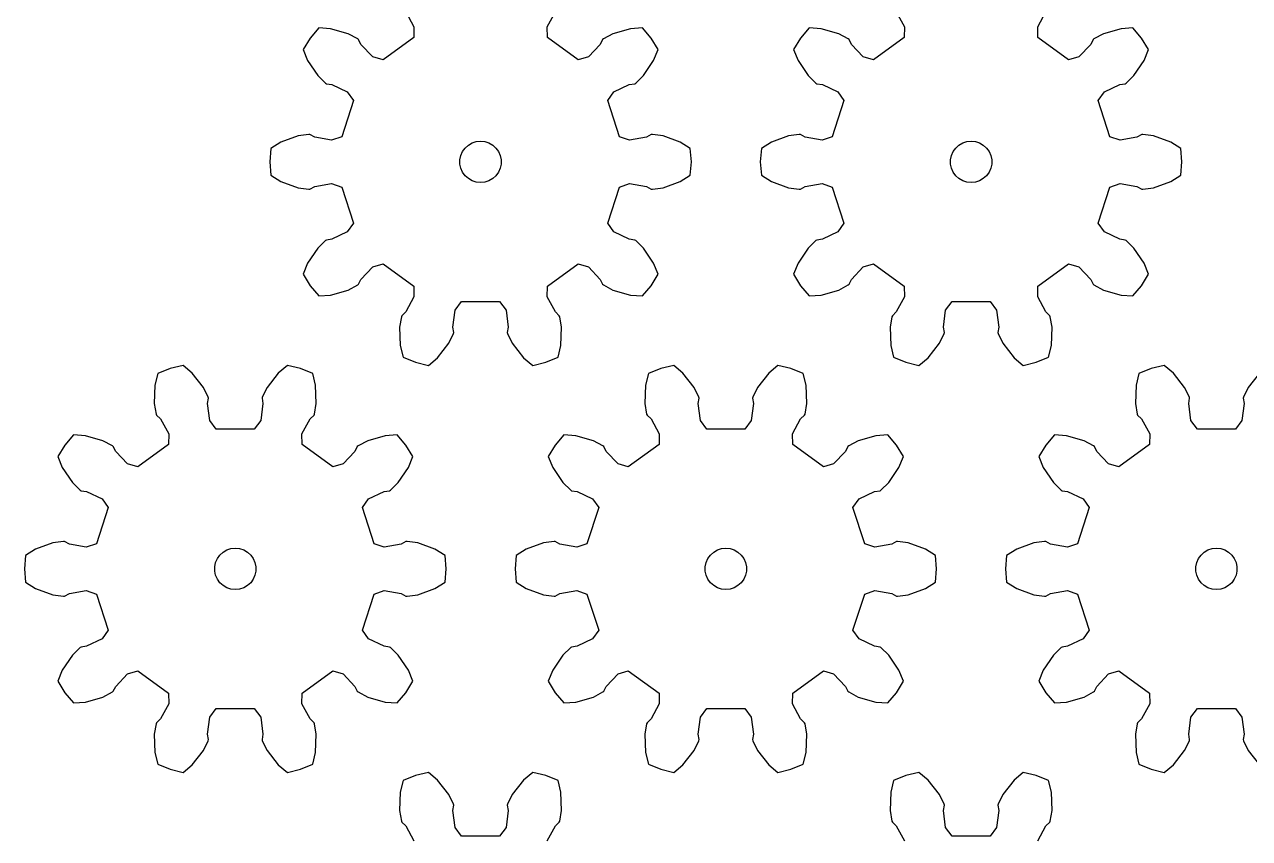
# Model space of a CAD drawing. Extents: x 0 to 208, y 0 to 236.
# Drawn here: x 0 to 88.8, y 113.3 to 172.3 of the extents above; entities that cross this region are included whole.
import ezdxf

# ---------------------------------------------------------------- set-up
doc = ezdxf.new("R2010")
doc.units = 0

msp = doc.modelspace()

# ---------------------------------------------------------------- linework, layer by layer
for p, q in [((27.634, 173.208), (28.23, 172.116)), ((37.885, 172.116), (38.481, 173.208)), ((63.192, 173.208), (63.788, 172.116)), ((73.443, 172.116), (74.039, 173.208)), ((21.326, 172.048), (20.697, 171.311)), ((22.188, 171.988), (21.326, 172.048)), ((23.462, 171.624), (22.188, 171.988)), ((24.152, 171.259), (23.462, 171.624)), ((28.23, 172.116), (28.213, 171.339)), ((37.903, 171.339), (37.885, 172.116)), ((42.653, 171.624), (41.964, 171.259)), ((43.927, 171.988), (42.653, 171.624)), ((44.789, 172.048), (43.927, 171.988)), ((45.419, 171.311), (44.789, 172.048)), ((56.884, 172.048), (56.255, 171.311)), ((57.746, 171.988), (56.884, 172.048)), ((59.02, 171.624), (57.746, 171.988)), ((59.709, 171.259), (59.02, 171.624)), ((63.788, 172.116), (63.771, 171.339)), ((73.46, 171.339), (73.443, 172.116)), ((78.211, 171.624), (77.522, 171.259)), ((79.485, 171.988), (78.211, 171.624)), ((80.347, 172.048), (79.485, 171.988)), ((80.976, 171.311), (80.347, 172.048)), ((20.697, 171.311), (20.191, 170.485)), ((24.213, 171.207), (24.152, 171.259)), ((24.388, 170.85), (24.213, 171.207)), ((25.242, 169.946), (24.388, 170.85)), ((28.213, 171.339), (25.987, 169.722)), ((40.128, 169.722), (37.903, 171.339)), ((41.728, 170.85), (40.873, 169.946)), ((41.902, 171.207), (41.728, 170.85)), ((41.964, 171.259), (41.902, 171.207)), ((45.925, 170.485), (45.419, 171.311)), ((56.255, 171.311), (55.748, 170.485)), ((59.771, 171.207), (59.709, 171.259)), ((59.946, 170.85), (59.771, 171.207)), ((60.8, 169.946), (59.946, 170.85)), ((63.771, 171.339), (61.545, 169.722)), ((75.686, 169.722), (73.46, 171.339)), ((77.285, 170.85), (76.431, 169.946)), ((77.46, 171.207), (77.285, 170.85)), ((77.522, 171.259), (77.46, 171.207)), ((81.483, 170.485), (80.976, 171.311)), ((20.191, 170.485), (20.514, 169.683)), ((20.514, 169.683), (21.253, 168.584)), ((25.987, 169.722), (25.242, 169.946)), ((40.873, 169.946), (40.128, 169.722)), ((44.862, 168.584), (45.602, 169.683)), ((45.602, 169.683), (45.925, 170.485)), ((55.748, 170.485), (56.071, 169.683)), ((56.071, 169.683), (56.811, 168.584)), ((61.545, 169.722), (60.8, 169.946)), ((76.431, 169.946), (75.686, 169.722)), ((80.42, 168.584), (81.16, 169.683)), ((81.16, 169.683), (81.483, 170.485)), ((21.253, 168.584), (21.814, 168.041)), ((21.814, 168.041), (21.882, 167.999)), ((21.882, 167.999), (22.276, 167.943)), ((22.276, 167.943), (23.4, 167.41)), ((42.716, 167.41), (43.839, 167.943)), ((43.839, 167.943), (44.233, 167.999)), ((44.233, 167.999), (44.301, 168.041)), ((44.301, 168.041), (44.862, 168.584)), ((56.811, 168.584), (57.372, 168.041)), ((57.372, 168.041), (57.44, 167.999)), ((57.44, 167.999), (57.834, 167.943)), ((57.834, 167.943), (58.958, 167.41)), ((78.273, 167.41), (79.397, 167.943)), ((79.397, 167.943), (79.791, 167.999)), ((79.791, 167.999), (79.859, 168.041)), ((79.859, 168.041), (80.42, 168.584)), ((23.4, 167.41), (23.843, 166.771)), ((42.272, 166.771), (42.716, 167.41)), ((58.958, 167.41), (59.401, 166.771)), ((77.83, 166.771), (78.273, 167.41)), ((23.843, 166.771), (22.993, 164.154)), ((43.123, 164.154), (42.272, 166.771)), ((59.401, 166.771), (58.551, 164.154)), ((78.68, 164.154), (77.83, 166.771)), ((20.605, 164.319), (19.832, 164.209)), ((20.685, 164.313), (20.605, 164.319)), ((21.036, 164.127), (20.685, 164.313)), ((45.431, 164.313), (45.079, 164.127)), ((45.511, 164.319), (45.431, 164.313)), ((46.284, 164.209), (45.511, 164.319)), ((56.162, 164.319), (55.389, 164.209)), ((56.242, 164.313), (56.162, 164.319)), ((56.594, 164.127), (56.242, 164.313)), ((80.989, 164.313), (80.637, 164.127)), ((81.069, 164.319), (80.989, 164.313)), ((81.842, 164.209), (81.069, 164.319)), ((18.587, 163.755), (17.855, 163.296)), ((19.832, 164.209), (18.587, 163.755)), ((22.259, 163.897), (21.036, 164.127)), ((22.993, 164.154), (22.259, 163.897)), ((31.943, 163.334), (32.176, 163.544)), ((32.176, 163.544), (32.448, 163.7)), ((32.448, 163.7), (32.746, 163.797)), ((32.746, 163.797), (33.058, 163.83)), ((33.058, 163.83), (33.37, 163.797)), ((33.37, 163.797), (33.668, 163.7)), ((33.668, 163.7), (33.939, 163.544)), ((33.939, 163.544), (34.172, 163.334)), ((43.857, 163.897), (43.123, 164.154)), ((45.079, 164.127), (43.857, 163.897)), ((47.528, 163.755), (46.284, 164.209)), ((48.261, 163.296), (47.528, 163.755)), ((54.145, 163.755), (53.413, 163.296)), ((55.389, 164.209), (54.145, 163.755)), ((57.816, 163.897), (56.594, 164.127)), ((58.551, 164.154), (57.816, 163.897)), ((67.501, 163.334), (67.734, 163.544)), ((67.734, 163.544), (68.005, 163.7)), ((68.005, 163.7), (68.304, 163.797)), ((68.304, 163.797), (68.615, 163.83)), ((68.615, 163.83), (68.927, 163.797)), ((68.927, 163.797), (69.226, 163.7)), ((69.226, 163.7), (69.497, 163.544)), ((69.497, 163.544), (69.73, 163.334)), ((79.415, 163.897), (78.68, 164.154)), ((80.637, 164.127), (79.415, 163.897)), ((83.086, 163.755), (81.842, 164.209)), ((83.818, 163.296), (83.086, 163.755)), ((17.855, 163.296), (17.779, 162.33)), ((31.566, 162.487), (31.631, 162.794)), ((31.631, 162.794), (31.759, 163.08)), ((31.759, 163.08), (31.943, 163.334)), ((34.172, 163.334), (34.357, 163.08)), ((34.357, 163.08), (34.484, 162.794)), ((34.484, 162.794), (34.55, 162.487)), ((48.337, 162.33), (48.261, 163.296)), ((53.413, 163.296), (53.337, 162.33)), ((67.124, 162.487), (67.189, 162.794)), ((67.189, 162.794), (67.316, 163.08)), ((67.316, 163.08), (67.501, 163.334)), ((69.73, 163.334), (69.915, 163.08)), ((69.915, 163.08), (70.042, 162.794)), ((70.042, 162.794), (70.107, 162.487)), ((83.894, 162.33), (83.818, 163.296)), ((17.779, 162.33), (17.855, 161.364)), ((31.566, 162.173), (31.566, 162.487)), ((31.631, 161.867), (31.566, 162.173)), ((31.759, 161.58), (31.631, 161.867)), ((34.484, 161.867), (34.357, 161.58)), ((34.55, 162.173), (34.484, 161.867)), ((34.55, 162.487), (34.55, 162.173)), ((48.261, 161.364), (48.337, 162.33)), ((53.337, 162.33), (53.413, 161.364)), ((67.124, 162.173), (67.124, 162.487)), ((67.189, 161.867), (67.124, 162.173)), ((67.316, 161.58), (67.189, 161.867)), ((70.042, 161.867), (69.915, 161.58)), ((70.107, 162.173), (70.042, 161.867)), ((70.107, 162.487), (70.107, 162.173)), ((83.818, 161.364), (83.894, 162.33)), ((17.855, 161.364), (18.587, 160.905)), ((18.587, 160.905), (19.832, 160.451)), ((21.036, 160.534), (22.259, 160.763)), ((22.259, 160.763), (22.993, 160.506)), ((31.943, 161.326), (31.759, 161.58)), ((32.176, 161.117), (31.943, 161.326)), ((32.448, 160.96), (32.176, 161.117)), ((32.746, 160.863), (32.448, 160.96)), ((33.058, 160.83), (32.746, 160.863)), ((33.37, 160.863), (33.058, 160.83)), ((33.668, 160.96), (33.37, 160.863)), ((33.939, 161.117), (33.668, 160.96)), ((34.172, 161.326), (33.939, 161.117)), ((34.357, 161.58), (34.172, 161.326)), ((43.123, 160.506), (43.857, 160.763)), ((43.857, 160.763), (45.079, 160.534)), ((46.284, 160.451), (47.528, 160.905)), ((47.528, 160.905), (48.261, 161.364)), ((53.413, 161.364), (54.145, 160.905)), ((54.145, 160.905), (55.389, 160.451)), ((56.594, 160.534), (57.816, 160.763)), ((57.816, 160.763), (58.551, 160.506)), ((67.501, 161.326), (67.316, 161.58)), ((67.734, 161.117), (67.501, 161.326)), ((68.005, 160.96), (67.734, 161.117)), ((68.304, 160.863), (68.005, 160.96)), ((68.615, 160.83), (68.304, 160.863)), ((68.927, 160.863), (68.615, 160.83)), ((69.226, 160.96), (68.927, 160.863)), ((69.497, 161.117), (69.226, 160.96)), ((69.73, 161.326), (69.497, 161.117)), ((69.915, 161.58), (69.73, 161.326)), ((78.68, 160.506), (79.415, 160.763)), ((79.415, 160.763), (80.637, 160.534)), ((81.842, 160.451), (83.086, 160.905)), ((83.086, 160.905), (83.818, 161.364)), ((19.832, 160.451), (20.605, 160.342)), ((20.605, 160.342), (20.685, 160.347)), ((20.685, 160.347), (21.036, 160.534)), ((22.993, 160.506), (23.843, 157.89)), ((42.272, 157.89), (43.123, 160.506)), ((45.079, 160.534), (45.431, 160.347)), ((45.431, 160.347), (45.511, 160.342)), ((45.511, 160.342), (46.284, 160.451)), ((55.389, 160.451), (56.162, 160.342)), ((56.162, 160.342), (56.242, 160.347)), ((56.242, 160.347), (56.594, 160.534)), ((58.551, 160.506), (59.401, 157.89)), ((77.83, 157.89), (78.68, 160.506)), ((80.637, 160.534), (80.989, 160.347)), ((80.989, 160.347), (81.069, 160.342)), ((81.069, 160.342), (81.842, 160.451)), ((23.4, 157.25), (22.276, 156.717)), ((23.843, 157.89), (23.4, 157.25)), ((42.716, 157.25), (42.272, 157.89)), ((43.839, 156.717), (42.716, 157.25)), ((58.958, 157.25), (57.834, 156.717)), ((59.401, 157.89), (58.958, 157.25)), ((78.273, 157.25), (77.83, 157.89)), ((79.397, 156.717), (78.273, 157.25)), ((21.814, 156.619), (21.253, 156.076)), ((21.882, 156.662), (21.814, 156.619)), ((22.276, 156.717), (21.882, 156.662)), ((44.233, 156.662), (43.839, 156.717)), ((44.301, 156.619), (44.233, 156.662)), ((44.862, 156.076), (44.301, 156.619)), ((57.372, 156.619), (56.811, 156.076)), ((57.44, 156.662), (57.372, 156.619)), ((57.834, 156.717), (57.44, 156.662)), ((79.791, 156.662), (79.397, 156.717)), ((79.859, 156.619), (79.791, 156.662)), ((80.42, 156.076), (79.859, 156.619)), ((21.253, 156.076), (20.514, 154.977)), ((45.602, 154.977), (44.862, 156.076)), ((56.811, 156.076), (56.071, 154.977)), ((81.16, 154.977), (80.42, 156.076)), ((20.514, 154.977), (20.191, 154.176)), ((24.388, 153.811), (25.242, 154.715)), ((25.242, 154.715), (25.987, 154.939)), ((25.987, 154.939), (28.213, 153.321)), ((37.903, 153.321), (40.128, 154.939)), ((40.128, 154.939), (40.873, 154.715)), ((40.873, 154.715), (41.728, 153.811)), ((45.925, 154.176), (45.602, 154.977)), ((56.071, 154.977), (55.748, 154.176)), ((59.946, 153.811), (60.8, 154.715)), ((60.8, 154.715), (61.545, 154.939)), ((61.545, 154.939), (63.771, 153.321)), ((73.46, 153.321), (75.686, 154.939)), ((75.686, 154.939), (76.431, 154.715)), ((76.431, 154.715), (77.285, 153.811)), ((81.483, 154.176), (81.16, 154.977)), ((20.191, 154.176), (20.697, 153.349)), ((24.213, 153.453), (24.388, 153.811)), ((41.728, 153.811), (41.902, 153.453)), ((45.419, 153.349), (45.925, 154.176)), ((55.748, 154.176), (56.255, 153.349)), ((59.771, 153.453), (59.946, 153.811)), ((77.285, 153.811), (77.46, 153.453)), ((80.976, 153.349), (81.483, 154.176)), ((20.697, 153.349), (21.326, 152.613)), ((22.188, 152.672), (23.462, 153.036)), ((23.462, 153.036), (24.152, 153.402)), ((24.152, 153.402), (24.213, 153.453)), ((28.213, 153.321), (28.23, 152.544)), ((37.885, 152.544), (37.903, 153.321)), ((41.902, 153.453), (41.964, 153.402)), ((41.964, 153.402), (42.653, 153.036)), ((42.653, 153.036), (43.927, 152.672)), ((44.789, 152.613), (45.419, 153.349)), ((56.255, 153.349), (56.884, 152.613)), ((57.746, 152.672), (59.02, 153.036)), ((59.02, 153.036), (59.709, 153.402)), ((59.709, 153.402), (59.771, 153.453)), ((63.771, 153.321), (63.788, 152.544)), ((73.443, 152.544), (73.46, 153.321)), ((77.46, 153.453), (77.522, 153.402)), ((77.522, 153.402), (78.211, 153.036)), ((78.211, 153.036), (79.485, 152.672)), ((80.347, 152.613), (80.976, 153.349)), ((21.326, 152.613), (22.188, 152.672)), ((28.23, 152.544), (27.634, 151.452)), ((31.211, 151.575), (31.682, 152.194)), ((31.682, 152.194), (34.433, 152.194)), ((34.433, 152.194), (34.904, 151.575)), ((38.481, 151.452), (37.885, 152.544)), ((43.927, 152.672), (44.789, 152.613)), ((56.884, 152.613), (57.746, 152.672)), ((63.788, 152.544), (63.192, 151.452)), ((66.769, 151.575), (67.24, 152.194)), ((67.24, 152.194), (69.991, 152.194)), ((69.991, 152.194), (70.462, 151.575)), ((74.039, 151.452), (73.443, 152.544)), ((79.485, 152.672), (80.347, 152.613)), ((27.318, 151.101), (27.184, 150.332)), ((27.348, 151.175), (27.318, 151.101)), ((27.634, 151.452), (27.348, 151.175)), ((31.051, 150.342), (31.211, 151.575)), ((34.904, 151.575), (35.064, 150.342)), ((38.767, 151.175), (38.481, 151.452)), ((38.797, 151.101), (38.767, 151.175)), ((38.932, 150.332), (38.797, 151.101)), ((62.876, 151.101), (62.741, 150.332)), ((62.906, 151.175), (62.876, 151.101)), ((63.192, 151.452), (62.906, 151.175)), ((66.609, 150.342), (66.769, 151.575)), ((70.462, 151.575), (70.622, 150.342)), ((74.325, 151.175), (74.039, 151.452)), ((74.355, 151.101), (74.325, 151.175)), ((74.49, 150.332), (74.355, 151.101)), ((27.184, 150.332), (27.231, 149.008)), ((31.12, 149.95), (31.051, 150.342)), ((35.064, 150.342), (34.995, 149.95)), ((38.884, 149.008), (38.932, 150.332)), ((62.741, 150.332), (62.789, 149.008)), ((66.678, 149.95), (66.609, 150.342)), ((70.622, 150.342), (70.553, 149.95)), ((74.442, 149.008), (74.49, 150.332)), ((30.758, 149.171), (31.101, 149.872)), ((31.101, 149.872), (31.12, 149.95)), ((34.995, 149.95), (35.015, 149.872)), ((35.015, 149.872), (35.358, 149.171)), ((66.315, 149.171), (66.658, 149.872)), ((66.658, 149.872), (66.678, 149.95)), ((70.553, 149.95), (70.573, 149.872)), ((70.573, 149.872), (70.916, 149.171)), ((27.231, 149.008), (27.441, 148.17)), ((29.941, 148.128), (30.758, 149.171)), ((35.358, 149.171), (36.174, 148.128)), ((38.674, 148.17), (38.884, 149.008)), ((62.789, 149.008), (62.999, 148.17)), ((65.499, 148.128), (66.315, 149.171)), ((70.916, 149.171), (71.732, 148.128)), ((74.232, 148.17), (74.442, 149.008)), ((11.5, 147.573), (10.557, 147.347)), ((12.162, 147.018), (11.5, 147.573)), ((19.058, 147.573), (18.395, 147.018)), ((20, 147.347), (19.058, 147.573)), ((27.441, 148.17), (28.336, 147.799)), ((28.336, 147.799), (29.279, 147.573)), ((29.279, 147.573), (29.941, 148.128)), ((36.174, 148.128), (36.837, 147.573)), ((36.837, 147.573), (37.779, 147.799)), ((37.779, 147.799), (38.674, 148.17)), ((47.057, 147.573), (46.115, 147.347)), ((47.72, 147.018), (47.057, 147.573)), ((54.616, 147.573), (53.953, 147.018)), ((55.558, 147.347), (54.616, 147.573)), ((62.999, 148.17), (63.894, 147.799)), ((63.894, 147.799), (64.836, 147.573)), ((64.836, 147.573), (65.499, 148.128)), ((71.732, 148.128), (72.395, 147.573)), ((72.395, 147.573), (73.337, 147.799)), ((73.337, 147.799), (74.232, 148.17)), ((82.615, 147.573), (81.673, 147.347)), ((83.278, 147.018), (82.615, 147.573)), ((9.662, 146.976), (9.452, 146.137)), ((10.557, 147.347), (9.662, 146.976)), ((12.979, 145.975), (12.162, 147.018)), ((18.395, 147.018), (17.579, 145.975)), ((20.896, 146.976), (20, 147.347)), ((21.105, 146.137), (20.896, 146.976)), ((45.22, 146.976), (45.01, 146.137)), ((46.115, 147.347), (45.22, 146.976)), ((48.537, 145.975), (47.72, 147.018)), ((53.953, 147.018), (53.137, 145.975)), ((56.453, 146.976), (55.558, 147.347)), ((56.663, 146.137), (56.453, 146.976)), ((80.778, 146.976), (80.568, 146.137)), ((81.673, 147.347), (80.778, 146.976)), ((84.094, 145.975), (83.278, 147.018)), ((89.511, 147.018), (88.694, 145.975)), ((9.452, 146.137), (9.405, 144.814)), ((13.322, 145.274), (12.979, 145.975)), ((17.579, 145.975), (17.236, 145.274)), ((21.153, 144.814), (21.105, 146.137)), ((45.01, 146.137), (44.962, 144.814)), ((48.879, 145.274), (48.537, 145.975)), ((53.137, 145.975), (52.794, 145.274)), ((56.711, 144.814), (56.663, 146.137)), ((80.568, 146.137), (80.52, 144.814)), ((84.437, 145.274), (84.094, 145.975)), ((88.694, 145.975), (88.352, 145.274)), ((9.405, 144.814), (9.54, 144.045)), ((13.273, 144.804), (13.341, 145.196)), ((13.432, 143.57), (13.273, 144.804)), ((13.341, 145.196), (13.322, 145.274)), ((17.285, 144.804), (17.126, 143.57)), ((17.236, 145.274), (17.217, 145.196)), ((17.217, 145.196), (17.285, 144.804)), ((21.018, 144.045), (21.153, 144.814)), ((44.962, 144.814), (45.097, 144.045)), ((48.83, 144.804), (48.899, 145.196)), ((48.99, 143.57), (48.83, 144.804)), ((48.899, 145.196), (48.879, 145.274)), ((52.843, 144.804), (52.683, 143.57)), ((52.794, 145.274), (52.774, 145.196)), ((52.774, 145.196), (52.843, 144.804)), ((56.576, 144.045), (56.711, 144.814)), ((80.52, 144.814), (80.655, 144.045)), ((84.388, 144.804), (84.457, 145.196)), ((84.548, 143.57), (84.388, 144.804)), ((84.457, 145.196), (84.437, 145.274)), ((88.401, 144.804), (88.241, 143.57)), ((88.352, 145.274), (88.332, 145.196)), ((88.332, 145.196), (88.401, 144.804)), ((9.54, 144.045), (9.57, 143.97)), ((9.57, 143.97), (9.855, 143.694)), ((20.702, 143.694), (20.988, 143.97)), ((20.988, 143.97), (21.018, 144.045)), ((45.097, 144.045), (45.127, 143.97)), ((45.127, 143.97), (45.413, 143.694)), ((56.26, 143.694), (56.546, 143.97)), ((56.546, 143.97), (56.576, 144.045)), ((80.655, 144.045), (80.685, 143.97)), ((80.685, 143.97), (80.971, 143.694)), ((9.855, 143.694), (10.451, 142.602)), ((13.903, 142.951), (13.432, 143.57)), ((17.126, 143.57), (16.655, 142.951)), ((20.106, 142.602), (20.702, 143.694)), ((45.413, 143.694), (46.009, 142.602)), ((49.461, 142.951), (48.99, 143.57)), ((52.683, 143.57), (52.212, 142.951)), ((55.664, 142.602), (56.26, 143.694)), ((80.971, 143.694), (81.567, 142.602)), ((85.019, 142.951), (84.548, 143.57)), ((88.241, 143.57), (87.77, 142.951)), ((3.547, 142.533), (2.918, 141.796)), ((4.41, 142.474), (3.547, 142.533)), ((5.683, 142.11), (4.41, 142.474)), ((6.373, 141.744), (5.683, 142.11)), ((10.451, 142.602), (10.434, 141.824)), ((16.655, 142.951), (13.903, 142.951)), ((20.124, 141.824), (20.106, 142.602)), ((24.875, 142.11), (24.185, 141.744)), ((26.148, 142.474), (24.875, 142.11)), ((27.01, 142.533), (26.148, 142.474)), ((27.64, 141.796), (27.01, 142.533)), ((39.105, 142.533), (38.476, 141.796)), ((39.967, 142.474), (39.105, 142.533)), ((41.241, 142.11), (39.967, 142.474)), ((41.931, 141.744), (41.241, 142.11)), ((46.009, 142.602), (45.992, 141.824)), ((52.212, 142.951), (49.461, 142.951)), ((55.681, 141.824), (55.664, 142.602)), ((60.432, 142.11), (59.743, 141.744)), ((61.706, 142.474), (60.432, 142.11)), ((62.568, 142.533), (61.706, 142.474)), ((63.197, 141.796), (62.568, 142.533)), ((74.663, 142.533), (74.034, 141.796)), ((75.525, 142.474), (74.663, 142.533)), ((76.799, 142.11), (75.525, 142.474)), ((77.488, 141.744), (76.799, 142.11)), ((81.567, 142.602), (81.55, 141.824)), ((87.77, 142.951), (85.019, 142.951)), ((2.918, 141.796), (2.412, 140.97)), ((6.434, 141.692), (6.373, 141.744)), ((6.609, 141.335), (6.434, 141.692)), ((7.463, 140.431), (6.609, 141.335)), ((10.434, 141.824), (8.208, 140.207)), ((22.35, 140.207), (20.124, 141.824)), ((23.949, 141.335), (23.094, 140.431)), ((24.123, 141.692), (23.949, 141.335)), ((24.185, 141.744), (24.123, 141.692)), ((28.146, 140.97), (27.64, 141.796)), ((38.476, 141.796), (37.969, 140.97)), ((41.992, 141.692), (41.931, 141.744)), ((42.167, 141.335), (41.992, 141.692)), ((43.021, 140.431), (42.167, 141.335)), ((45.992, 141.824), (43.766, 140.207)), ((57.907, 140.207), (55.681, 141.824)), ((59.506, 141.335), (58.652, 140.431)), ((59.681, 141.692), (59.506, 141.335)), ((59.743, 141.744), (59.681, 141.692)), ((63.704, 140.97), (63.197, 141.796)), ((74.034, 141.796), (73.527, 140.97)), ((77.55, 141.692), (77.488, 141.744)), ((77.725, 141.335), (77.55, 141.692)), ((78.579, 140.431), (77.725, 141.335)), ((81.55, 141.824), (79.324, 140.207)), ((2.412, 140.97), (2.735, 140.168)), ((8.208, 140.207), (7.463, 140.431)), ((23.094, 140.431), (22.35, 140.207)), ((27.823, 140.168), (28.146, 140.97)), ((37.969, 140.97), (38.292, 140.168)), ((43.766, 140.207), (43.021, 140.431)), ((58.652, 140.431), (57.907, 140.207)), ((63.381, 140.168), (63.704, 140.97)), ((73.527, 140.97), (73.85, 140.168)), ((79.324, 140.207), (78.579, 140.431)), ((2.735, 140.168), (3.474, 139.07)), ((27.083, 139.07), (27.823, 140.168)), ((38.292, 140.168), (39.032, 139.07)), ((62.641, 139.07), (63.381, 140.168)), ((73.85, 140.168), (74.59, 139.07)), ((3.474, 139.07), (4.035, 138.527)), ((4.035, 138.527), (4.103, 138.484)), ((26.454, 138.484), (26.522, 138.527)), ((26.522, 138.527), (27.083, 139.07)), ((39.032, 139.07), (39.593, 138.527)), ((39.593, 138.527), (39.661, 138.484)), ((62.012, 138.484), (62.08, 138.527)), ((62.08, 138.527), (62.641, 139.07)), ((74.59, 139.07), (75.151, 138.527)), ((75.151, 138.527), (75.219, 138.484)), ((4.103, 138.484), (4.497, 138.428)), ((4.497, 138.428), (5.621, 137.895)), ((5.621, 137.895), (6.064, 137.256)), ((24.494, 137.256), (24.937, 137.895)), ((24.937, 137.895), (26.061, 138.428)), ((26.061, 138.428), (26.454, 138.484)), ((39.661, 138.484), (40.055, 138.428)), ((40.055, 138.428), (41.179, 137.895)), ((41.179, 137.895), (41.622, 137.256)), ((60.051, 137.256), (60.494, 137.895)), ((60.494, 137.895), (61.618, 138.428)), ((61.618, 138.428), (62.012, 138.484)), ((75.219, 138.484), (75.613, 138.428)), ((75.613, 138.428), (76.737, 137.895)), ((76.737, 137.895), (77.18, 137.256)), ((6.064, 137.256), (5.214, 134.639)), ((25.344, 134.639), (24.494, 137.256)), ((41.622, 137.256), (40.772, 134.639)), ((60.902, 134.639), (60.051, 137.256)), ((77.18, 137.256), (76.329, 134.639)), ((0.809, 134.24), (0.076, 133.782)), ((2.053, 134.695), (0.809, 134.24)), ((2.826, 134.804), (2.053, 134.695)), ((2.906, 134.798), (2.826, 134.804)), ((3.257, 134.612), (2.906, 134.798)), ((4.48, 134.383), (3.257, 134.612)), ((5.214, 134.639), (4.48, 134.383)), ((14.397, 134.029), (14.669, 134.186)), ((14.669, 134.186), (14.967, 134.283)), ((14.967, 134.283), (15.279, 134.316)), ((15.279, 134.316), (15.591, 134.283)), ((15.591, 134.283), (15.889, 134.186)), ((15.889, 134.186), (16.161, 134.029)), ((26.078, 134.383), (25.344, 134.639)), ((27.301, 134.612), (26.078, 134.383)), ((27.652, 134.798), (27.301, 134.612)), ((27.732, 134.804), (27.652, 134.798)), ((28.505, 134.695), (27.732, 134.804)), ((29.749, 134.24), (28.505, 134.695)), ((30.482, 133.782), (29.749, 134.24)), ((36.366, 134.24), (35.634, 133.782)), ((37.61, 134.695), (36.366, 134.24)), ((38.384, 134.804), (37.61, 134.695)), ((38.463, 134.798), (38.384, 134.804)), ((38.815, 134.612), (38.463, 134.798)), ((40.037, 134.383), (38.815, 134.612)), ((40.772, 134.639), (40.037, 134.383)), ((49.955, 134.029), (50.227, 134.186)), ((50.227, 134.186), (50.525, 134.283)), ((50.525, 134.283), (50.837, 134.316)), ((50.837, 134.316), (51.148, 134.283)), ((51.148, 134.283), (51.447, 134.186)), ((51.447, 134.186), (51.718, 134.029)), ((61.636, 134.383), (60.902, 134.639)), ((62.858, 134.612), (61.636, 134.383)), ((63.21, 134.798), (62.858, 134.612)), ((63.29, 134.804), (63.21, 134.798)), ((64.063, 134.695), (63.29, 134.804)), ((65.307, 134.24), (64.063, 134.695)), ((66.039, 133.782), (65.307, 134.24)), ((71.924, 134.24), (71.192, 133.782)), ((73.168, 134.695), (71.924, 134.24)), ((73.941, 134.804), (73.168, 134.695)), ((74.021, 134.798), (73.941, 134.804)), ((74.373, 134.612), (74.021, 134.798)), ((75.595, 134.383), (74.373, 134.612)), ((76.329, 134.639), (75.595, 134.383)), ((85.513, 134.029), (85.784, 134.186)), ((85.784, 134.186), (86.083, 134.283)), ((86.083, 134.283), (86.394, 134.316)), ((86.394, 134.316), (86.706, 134.283)), ((86.706, 134.283), (87.004, 134.186)), ((87.004, 134.186), (87.276, 134.029)), ((0.076, 133.782), (0, 132.816)), ((13.787, 132.972), (13.852, 133.279)), ((13.852, 133.279), (13.98, 133.566)), ((13.98, 133.566), (14.164, 133.819)), ((14.164, 133.819), (14.397, 134.029)), ((16.161, 134.029), (16.394, 133.819)), ((16.394, 133.819), (16.578, 133.566)), ((16.578, 133.566), (16.705, 133.279)), ((16.705, 133.279), (16.771, 132.972)), ((30.558, 132.816), (30.482, 133.782)), ((35.634, 133.782), (35.558, 132.816)), ((49.345, 132.972), (49.41, 133.279)), ((49.41, 133.279), (49.538, 133.566)), ((49.538, 133.566), (49.722, 133.819)), ((49.722, 133.819), (49.955, 134.029)), ((51.718, 134.029), (51.951, 133.819)), ((51.951, 133.819), (52.136, 133.566)), ((52.136, 133.566), (52.263, 133.279)), ((52.263, 133.279), (52.328, 132.972)), ((66.115, 132.816), (66.039, 133.782)), ((71.192, 133.782), (71.115, 132.816)), ((84.903, 132.972), (84.968, 133.279)), ((84.968, 133.279), (85.095, 133.566)), ((85.095, 133.566), (85.28, 133.819)), ((85.28, 133.819), (85.513, 134.029)), ((87.276, 134.029), (87.509, 133.819)), ((87.509, 133.819), (87.693, 133.566)), ((87.693, 133.566), (87.821, 133.279)), ((87.821, 133.279), (87.886, 132.972)), ((0, 132.816), (0.076, 131.85)), ((13.787, 132.659), (13.787, 132.972)), ((13.852, 132.352), (13.787, 132.659)), ((13.98, 132.066), (13.852, 132.352)), ((16.705, 132.352), (16.578, 132.066)), ((16.771, 132.659), (16.705, 132.352)), ((16.771, 132.972), (16.771, 132.659)), ((30.482, 131.85), (30.558, 132.816)), ((35.558, 132.816), (35.634, 131.85)), ((49.345, 132.659), (49.345, 132.972)), ((49.41, 132.352), (49.345, 132.659)), ((49.538, 132.066), (49.41, 132.352)), ((52.263, 132.352), (52.136, 132.066)), ((52.328, 132.659), (52.263, 132.352)), ((52.328, 132.972), (52.328, 132.659)), ((66.039, 131.85), (66.115, 132.816)), ((71.115, 132.816), (71.192, 131.85)), ((84.903, 132.659), (84.903, 132.972)), ((84.968, 132.352), (84.903, 132.659)), ((85.095, 132.066), (84.968, 132.352)), ((87.821, 132.352), (87.693, 132.066)), ((87.886, 132.659), (87.821, 132.352)), ((87.886, 132.972), (87.886, 132.659)), ((0.076, 131.85), (0.809, 131.391)), ((14.164, 131.812), (13.98, 132.066)), ((14.397, 131.602), (14.164, 131.812)), ((14.669, 131.445), (14.397, 131.602)), ((14.967, 131.348), (14.669, 131.445)), ((15.889, 131.445), (15.591, 131.348)), ((16.161, 131.602), (15.889, 131.445)), ((16.394, 131.812), (16.161, 131.602)), ((16.578, 132.066), (16.394, 131.812)), ((29.749, 131.391), (30.482, 131.85)), ((35.634, 131.85), (36.366, 131.391)), ((49.722, 131.812), (49.538, 132.066)), ((49.955, 131.602), (49.722, 131.812)), ((50.227, 131.445), (49.955, 131.602)), ((50.525, 131.348), (50.227, 131.445)), ((51.447, 131.445), (51.148, 131.348)), ((51.718, 131.602), (51.447, 131.445)), ((51.951, 131.812), (51.718, 131.602)), ((52.136, 132.066), (51.951, 131.812)), ((65.307, 131.391), (66.039, 131.85)), ((71.192, 131.85), (71.924, 131.391)), ((85.28, 131.812), (85.095, 132.066)), ((85.513, 131.602), (85.28, 131.812)), ((85.784, 131.445), (85.513, 131.602)), ((86.083, 131.348), (85.784, 131.445)), ((87.004, 131.445), (86.706, 131.348)), ((87.276, 131.602), (87.004, 131.445)), ((87.509, 131.812), (87.276, 131.602)), ((87.693, 132.066), (87.509, 131.812)), ((0.809, 131.391), (2.053, 130.937)), ((2.053, 130.937), (2.826, 130.827)), ((2.826, 130.827), (2.906, 130.833)), ((2.906, 130.833), (3.257, 131.019)), ((3.257, 131.019), (4.48, 131.248)), ((4.48, 131.248), (5.214, 130.992)), ((5.214, 130.992), (6.064, 128.375)), ((15.279, 131.316), (14.967, 131.348)), ((15.591, 131.348), (15.279, 131.316)), ((24.494, 128.375), (25.344, 130.992)), ((25.344, 130.992), (26.078, 131.248)), ((26.078, 131.248), (27.301, 131.019)), ((27.301, 131.019), (27.652, 130.833)), ((27.652, 130.833), (27.732, 130.827)), ((27.732, 130.827), (28.505, 130.937)), ((28.505, 130.937), (29.749, 131.391)), ((36.366, 131.391), (37.61, 130.937)), ((37.61, 130.937), (38.384, 130.827)), ((38.384, 130.827), (38.463, 130.833)), ((38.463, 130.833), (38.815, 131.019)), ((38.815, 131.019), (40.037, 131.248)), ((40.037, 131.248), (40.772, 130.992)), ((40.772, 130.992), (41.622, 128.375)), ((50.837, 131.316), (50.525, 131.348)), ((51.148, 131.348), (50.837, 131.316)), ((60.051, 128.375), (60.902, 130.992)), ((60.902, 130.992), (61.636, 131.248)), ((61.636, 131.248), (62.858, 131.019)), ((62.858, 131.019), (63.21, 130.833)), ((63.21, 130.833), (63.29, 130.827)), ((63.29, 130.827), (64.063, 130.937)), ((64.063, 130.937), (65.307, 131.391)), ((71.924, 131.391), (73.168, 130.937)), ((73.168, 130.937), (73.941, 130.827)), ((73.941, 130.827), (74.021, 130.833)), ((74.021, 130.833), (74.373, 131.019)), ((74.373, 131.019), (75.595, 131.248)), ((75.595, 131.248), (76.329, 130.992)), ((76.329, 130.992), (77.18, 128.375)), ((86.394, 131.316), (86.083, 131.348)), ((86.706, 131.348), (86.394, 131.316)), ((6.064, 128.375), (5.621, 127.736)), ((24.937, 127.736), (24.494, 128.375)), ((41.622, 128.375), (41.179, 127.736)), ((60.494, 127.736), (60.051, 128.375)), ((77.18, 128.375), (76.737, 127.736)), ((4.035, 127.104), (3.474, 126.562)), ((4.103, 127.147), (4.035, 127.104)), ((4.497, 127.203), (4.103, 127.147)), ((5.621, 127.736), (4.497, 127.203)), ((26.061, 127.203), (24.937, 127.736)), ((26.454, 127.147), (26.061, 127.203)), ((26.522, 127.104), (26.454, 127.147)), ((27.083, 126.562), (26.522, 127.104)), ((39.593, 127.104), (39.032, 126.562)), ((39.661, 127.147), (39.593, 127.104)), ((40.055, 127.203), (39.661, 127.147)), ((41.179, 127.736), (40.055, 127.203)), ((61.618, 127.203), (60.494, 127.736)), ((62.012, 127.147), (61.618, 127.203)), ((62.08, 127.104), (62.012, 127.147)), ((62.641, 126.562), (62.08, 127.104)), ((75.151, 127.104), (74.59, 126.562)), ((75.219, 127.147), (75.151, 127.104)), ((75.613, 127.203), (75.219, 127.147)), ((76.737, 127.736), (75.613, 127.203)), ((3.474, 126.562), (2.735, 125.463)), ((27.823, 125.463), (27.083, 126.562)), ((39.032, 126.562), (38.292, 125.463)), ((63.381, 125.463), (62.641, 126.562)), ((74.59, 126.562), (73.85, 125.463)), ((2.735, 125.463), (2.412, 124.661)), ((7.463, 125.2), (8.208, 125.424)), ((8.208, 125.424), (10.434, 123.807)), ((20.124, 123.807), (22.35, 125.424)), ((22.35, 125.424), (23.094, 125.2)), ((28.146, 124.661), (27.823, 125.463)), ((38.292, 125.463), (37.969, 124.661)), ((43.021, 125.2), (43.766, 125.424)), ((43.766, 125.424), (45.992, 123.807)), ((55.681, 123.807), (57.907, 125.424)), ((57.907, 125.424), (58.652, 125.2)), ((63.704, 124.661), (63.381, 125.463)), ((73.85, 125.463), (73.527, 124.661)), ((78.579, 125.2), (79.324, 125.424)), ((79.324, 125.424), (81.55, 123.807)), ((2.412, 124.661), (2.918, 123.835)), ((6.609, 124.296), (7.463, 125.2)), ((23.094, 125.2), (23.949, 124.296)), ((27.64, 123.835), (28.146, 124.661)), ((37.969, 124.661), (38.476, 123.835)), ((42.167, 124.296), (43.021, 125.2)), ((58.652, 125.2), (59.506, 124.296)), ((63.197, 123.835), (63.704, 124.661)), ((73.527, 124.661), (74.034, 123.835)), ((77.725, 124.296), (78.579, 125.2)), ((2.918, 123.835), (3.547, 123.098)), ((4.41, 123.157), (5.683, 123.521)), ((5.683, 123.521), (6.373, 123.887)), ((6.373, 123.887), (6.434, 123.939)), ((6.434, 123.939), (6.609, 124.296)), ((10.434, 123.807), (10.451, 123.029)), ((20.106, 123.029), (20.124, 123.807)), ((23.949, 124.296), (24.123, 123.939)), ((24.123, 123.939), (24.185, 123.887)), ((24.185, 123.887), (24.875, 123.521)), ((24.875, 123.521), (26.148, 123.157)), ((27.01, 123.098), (27.64, 123.835)), ((38.476, 123.835), (39.105, 123.098)), ((39.967, 123.157), (41.241, 123.521)), ((41.241, 123.521), (41.931, 123.887)), ((41.931, 123.887), (41.992, 123.939)), ((41.992, 123.939), (42.167, 124.296)), ((45.992, 123.807), (46.009, 123.029)), ((55.664, 123.029), (55.681, 123.807)), ((59.506, 124.296), (59.681, 123.939)), ((59.681, 123.939), (59.743, 123.887)), ((59.743, 123.887), (60.432, 123.521)), ((60.432, 123.521), (61.706, 123.157)), ((62.568, 123.098), (63.197, 123.835)), ((74.034, 123.835), (74.663, 123.098)), ((75.525, 123.157), (76.799, 123.521)), ((76.799, 123.521), (77.488, 123.887)), ((77.488, 123.887), (77.55, 123.939)), ((77.55, 123.939), (77.725, 124.296)), ((81.55, 123.807), (81.567, 123.029)), ((3.547, 123.098), (4.41, 123.157)), ((10.451, 123.029), (9.855, 121.937)), ((13.432, 122.061), (13.903, 122.68)), ((13.903, 122.68), (16.655, 122.68)), ((16.655, 122.68), (17.126, 122.061)), ((20.702, 121.937), (20.106, 123.029)), ((26.148, 123.157), (27.01, 123.098)), ((39.105, 123.098), (39.967, 123.157)), ((46.009, 123.029), (45.413, 121.937)), ((48.99, 122.061), (49.461, 122.68)), ((49.461, 122.68), (52.212, 122.68)), ((52.212, 122.68), (52.683, 122.061)), ((56.26, 121.937), (55.664, 123.029)), ((61.706, 123.157), (62.568, 123.098)), ((74.663, 123.098), (75.525, 123.157)), ((81.567, 123.029), (80.971, 121.937)), ((84.548, 122.061), (85.019, 122.68)), ((85.019, 122.68), (87.77, 122.68)), ((87.77, 122.68), (88.241, 122.061)), ((9.57, 121.661), (9.54, 121.586)), ((9.855, 121.937), (9.57, 121.661)), ((13.273, 120.827), (13.432, 122.061)), ((17.126, 122.061), (17.285, 120.827)), ((20.988, 121.661), (20.702, 121.937)), ((21.018, 121.586), (20.988, 121.661)), ((45.127, 121.661), (45.097, 121.586)), ((45.413, 121.937), (45.127, 121.661)), ((48.83, 120.827), (48.99, 122.061)), ((52.683, 122.061), (52.843, 120.827)), ((56.546, 121.661), (56.26, 121.937)), ((56.576, 121.586), (56.546, 121.661)), ((80.685, 121.661), (80.655, 121.586)), ((80.971, 121.937), (80.685, 121.661)), ((84.388, 120.827), (84.548, 122.061)), ((88.241, 122.061), (88.401, 120.827)), ((9.54, 121.586), (9.405, 120.817)), ((9.405, 120.817), (9.452, 119.494)), ((13.341, 120.435), (13.273, 120.827)), ((17.285, 120.827), (17.217, 120.435)), ((21.153, 120.817), (21.018, 121.586)), ((21.105, 119.494), (21.153, 120.817)), ((45.097, 121.586), (44.962, 120.817)), ((44.962, 120.817), (45.01, 119.494)), ((48.899, 120.435), (48.83, 120.827)), ((52.843, 120.827), (52.774, 120.435)), ((56.711, 120.817), (56.576, 121.586)), ((56.663, 119.494), (56.711, 120.817)), ((80.655, 121.586), (80.52, 120.817)), ((80.52, 120.817), (80.568, 119.494)), ((84.457, 120.435), (84.388, 120.827)), ((88.401, 120.827), (88.332, 120.435)), ((12.979, 119.656), (13.322, 120.357)), ((13.322, 120.357), (13.341, 120.435)), ((17.217, 120.435), (17.236, 120.357)), ((17.236, 120.357), (17.579, 119.656)), ((48.537, 119.656), (48.879, 120.357)), ((48.879, 120.357), (48.899, 120.435)), ((52.774, 120.435), (52.794, 120.357)), ((52.794, 120.357), (53.137, 119.656)), ((84.094, 119.656), (84.437, 120.357)), ((84.437, 120.357), (84.457, 120.435)), ((88.332, 120.435), (88.352, 120.357)), ((88.352, 120.357), (88.694, 119.656)), ((9.452, 119.494), (9.662, 118.655)), ((12.162, 118.613), (12.979, 119.656)), ((17.579, 119.656), (18.395, 118.613)), ((20.896, 118.655), (21.105, 119.494)), ((45.01, 119.494), (45.22, 118.655)), ((47.72, 118.613), (48.537, 119.656)), ((53.137, 119.656), (53.953, 118.613)), ((56.453, 118.655), (56.663, 119.494)), ((80.568, 119.494), (80.778, 118.655)), ((83.278, 118.613), (84.094, 119.656)), ((88.694, 119.656), (89.511, 118.613)), ((9.662, 118.655), (10.557, 118.284)), ((10.557, 118.284), (11.5, 118.058)), ((11.5, 118.058), (12.162, 118.613)), ((18.395, 118.613), (19.058, 118.058)), ((19.058, 118.058), (20, 118.284)), ((20, 118.284), (20.896, 118.655)), ((45.22, 118.655), (46.115, 118.284)), ((46.115, 118.284), (47.057, 118.058)), ((47.057, 118.058), (47.72, 118.613)), ((53.953, 118.613), (54.616, 118.058)), ((54.616, 118.058), (55.558, 118.284)), ((55.558, 118.284), (56.453, 118.655)), ((80.778, 118.655), (81.673, 118.284)), ((81.673, 118.284), (82.615, 118.058)), ((82.615, 118.058), (83.278, 118.613)), ((27.441, 117.461), (27.231, 116.623)), ((28.336, 117.832), (27.441, 117.461)), ((29.279, 118.058), (28.336, 117.832)), ((29.941, 117.503), (29.279, 118.058)), ((30.758, 116.46), (29.941, 117.503)), ((36.174, 117.503), (35.358, 116.46)), ((36.837, 118.058), (36.174, 117.503)), ((37.779, 117.832), (36.837, 118.058)), ((38.674, 117.461), (37.779, 117.832)), ((38.884, 116.623), (38.674, 117.461)), ((62.999, 117.461), (62.789, 116.623)), ((63.894, 117.832), (62.999, 117.461)), ((64.836, 118.058), (63.894, 117.832)), ((65.499, 117.503), (64.836, 118.058)), ((66.315, 116.46), (65.499, 117.503)), ((71.732, 117.503), (70.916, 116.46)), ((72.395, 118.058), (71.732, 117.503)), ((73.337, 117.832), (72.395, 118.058)), ((74.232, 117.461), (73.337, 117.832)), ((74.442, 116.623), (74.232, 117.461)), ((27.231, 116.623), (27.184, 115.299)), ((31.101, 115.759), (30.758, 116.46)), ((35.358, 116.46), (35.015, 115.759)), ((38.932, 115.299), (38.884, 116.623)), ((62.789, 116.623), (62.741, 115.299)), ((66.658, 115.759), (66.315, 116.46)), ((70.916, 116.46), (70.573, 115.759)), ((74.49, 115.299), (74.442, 116.623)), ((31.051, 115.289), (31.12, 115.681)), ((31.12, 115.681), (31.101, 115.759)), ((35.015, 115.759), (34.995, 115.681)), ((34.995, 115.681), (35.064, 115.289)), ((66.609, 115.289), (66.678, 115.681)), ((66.678, 115.681), (66.658, 115.759)), ((70.573, 115.759), (70.553, 115.681)), ((70.553, 115.681), (70.622, 115.289)), ((27.184, 115.299), (27.318, 114.53)), ((31.211, 114.056), (31.051, 115.289)), ((35.064, 115.289), (34.904, 114.056)), ((38.797, 114.53), (38.932, 115.299)), ((62.741, 115.299), (62.876, 114.53)), ((66.769, 114.056), (66.609, 115.289)), ((70.622, 115.289), (70.462, 114.056)), ((74.355, 114.53), (74.49, 115.299)), ((27.318, 114.53), (27.348, 114.456)), ((27.348, 114.456), (27.634, 114.179)), ((27.634, 114.179), (28.23, 113.087)), ((31.682, 113.437), (31.211, 114.056)), ((34.904, 114.056), (34.433, 113.437)), ((37.885, 113.087), (38.481, 114.179)), ((38.481, 114.179), (38.767, 114.456)), ((38.767, 114.456), (38.797, 114.53)), ((62.876, 114.53), (62.906, 114.456)), ((62.906, 114.456), (63.192, 114.179)), ((63.192, 114.179), (63.788, 113.087)), ((67.24, 113.437), (66.769, 114.056)), ((70.462, 114.056), (69.991, 113.437)), ((73.443, 113.087), (74.039, 114.179)), ((74.039, 114.179), (74.325, 114.456)), ((74.325, 114.456), (74.355, 114.53)), ((34.433, 113.437), (31.682, 113.437)), ((69.991, 113.437), (67.24, 113.437))]:
    msp.add_line(p, q)

doc.saveas('drawing.dxf')
